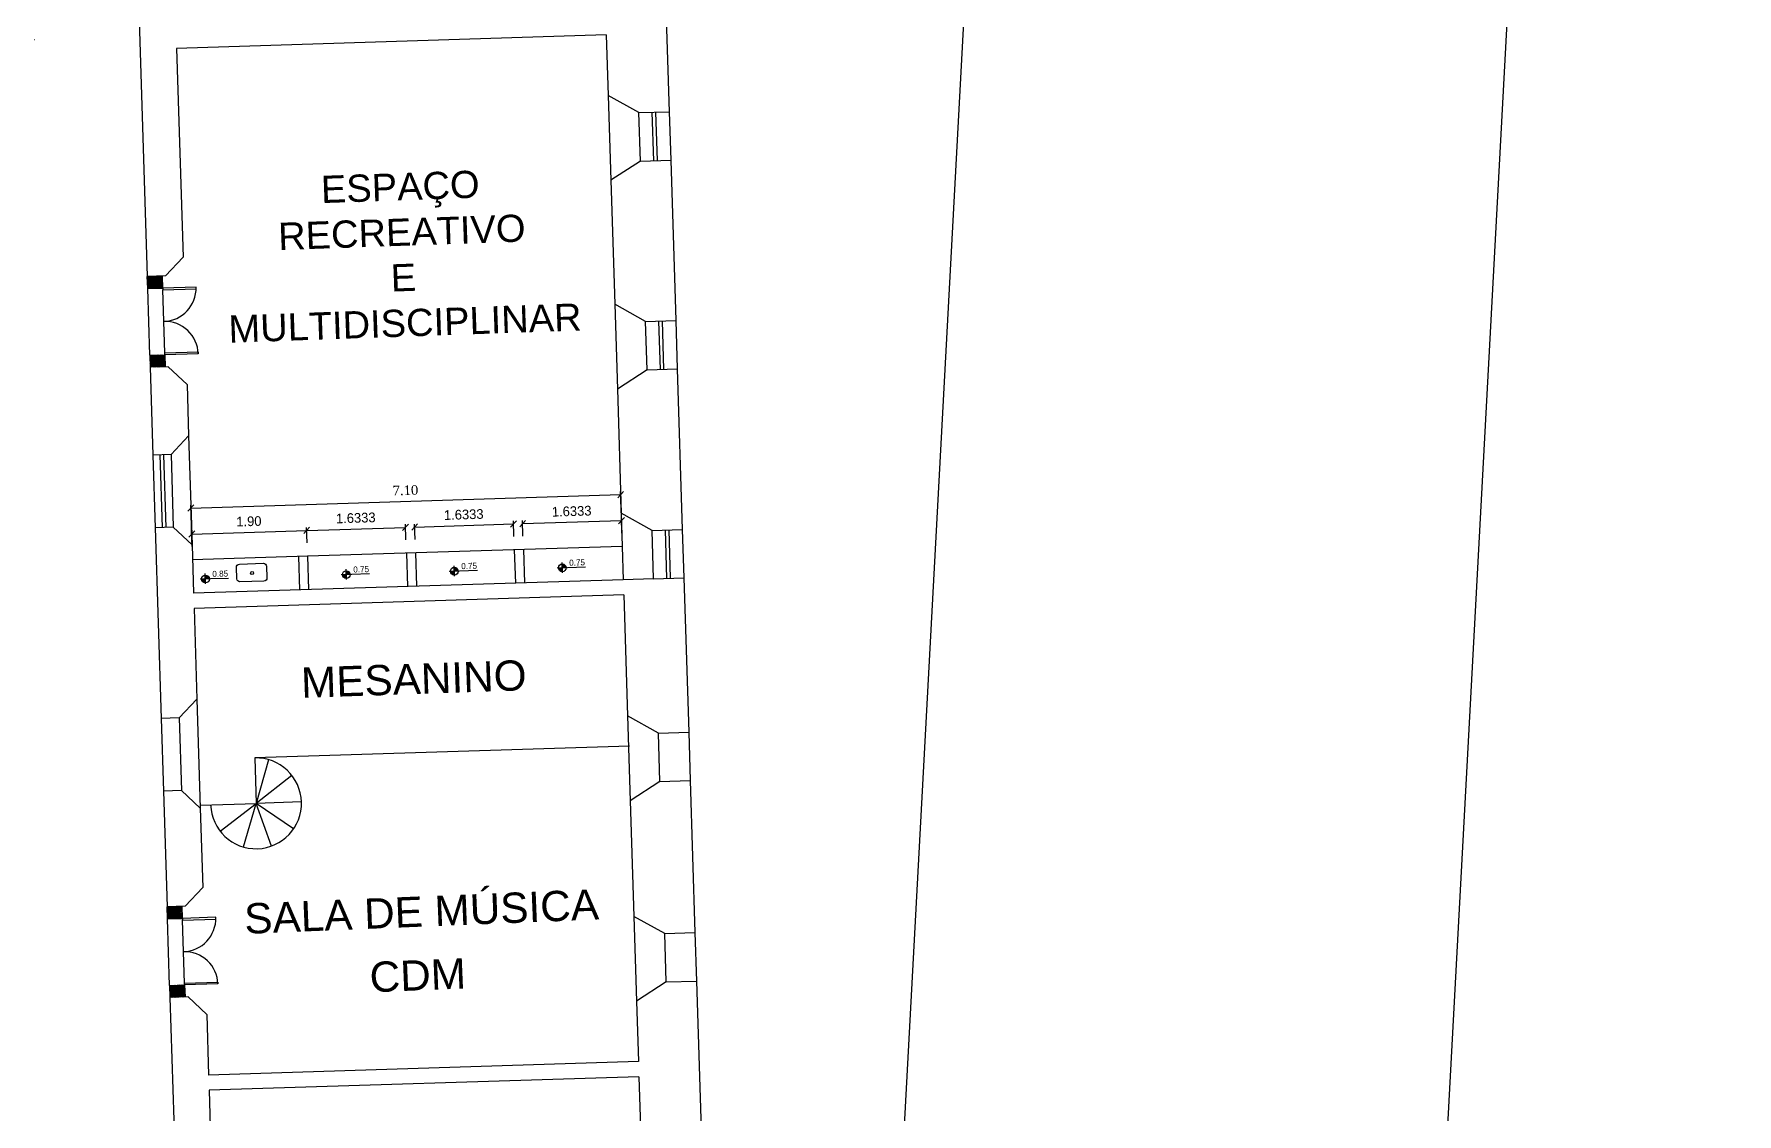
# Model space of a CAD drawing. Extents: x 346 to 515, y 162 to 297.
# Drawn here: x 487.34 to 515.46, y 208.13 to 225.96 of the extents above; entities that cross this region are included whole.
import ezdxf

# ---------------------------------------------------------------- set-up
doc = ezdxf.new("R2010")
doc.units = 0
doc.header["$LTSCALE"] = 35
doc.linetypes.add('ACAD_ISO03W100', pattern=[30, 12, -18])
doc.layers.get('0').update_dxf_attribs({"linetype": 'CONTINUOUS'})
doc.layers.get('DEFPOINTS').update_dxf_attribs({"color": 2, "linetype": 'CONTINUOUS'})
for name, color, linetype in [('COTAS', 5, 'CONTINUOUS'), ('JANELAS', 5, 'CONTINUOUS'), ('LOCAÇÃO', 7, 'CONTINUOUS'), ('LPISO', 234, 'CONTINUOUS'), ('PAREDECORTE', 7, 'CONTINUOUS'), ('PAREDEVISTA', 1, 'CONTINUOUS'), ('TEXTO', 2, 'CONTINUOUS'), ('VIDRO', 5, 'CONTINUOUS')]:
    doc.layers.add(name, color=color, linetype=linetype)
doc.styles.add('ARIAL', font='arial.ttf')
doc.dimstyles.get("Standard").update_dxf_attribs({"dimtxt": 0.18, "dimasz": 0.18, "dimexe": 0.18, "dimexo": 0.0625, "dimgap": 0.09, "dimtad": 0, "dimtih": 1, "dimtoh": 1, "dimdec": 4, "dimzin": 0, "dimdsep": 46, "dimtxsty": 'Standard', "dimcen": 0.09, "dimadec": 0, "dimazin": 0, "dimtfac": 1, "dimtdec": 4, "dimtofl": 0, "dimtmove": 0, "dimatfit": 3, "dimfxl": 1, "dimtolj": 1, "dimtzin": 0, "dimarcsym": 0})

# ---------------------------------------------------------------- blocks, each defined once
blk = doc.blocks.new('_OBLIQUE')
at = {"color": 0, "linetype": 'ByBlock'}
blk.add_line((-0.5, -0.5), (0.5, 0.5), dxfattribs=at)
blk = doc.blocks.new('*D24')
at = {"color": 0, "linetype": 'ByBlock'}
for p, q in [((491.844, 217.557), (491.836, 217.812)), ((491.838, 217.762), (493.47, 217.813)), ((493.477, 217.608), (493.469, 217.863))]:
    blk.add_line(p, q, dxfattribs=at)
at = {"layer": 'DEFPOINTS', "color": 0, "linetype": 'ByBlock'}
for p in [(493.47, 217.813), (491.846, 217.507), (493.478, 217.558)]:
    blk.add_point(p, dxfattribs=at)
at = {"color": 0, "linetype": 'ByBlock', "xscale": 0.1, "yscale": 0.1, "zscale": 0.1}
for p, rotation in [((491.838, 217.762), 181.7939122690522), ((493.47, 217.813), 1.793912269052154)]:
    blk.add_blockref('_OBLIQUE', p, dxfattribs=dict(at, rotation=rotation))
at = {"color": 0, "linetype": 'ByBlock', "insert": (492.648, 217.968), "char_height": 0.16, "attachment_point": 5, "rotation": 1.7939}
blk.add_mtext('\\A1;1.6333', dxfattribs=at)
blk = doc.blocks.new('*D25')
at = {"color": 0, "linetype": 'ByBlock'}
for p, q in [((489.925, 218.131), (497.022, 218.354)), ((497.034, 217.975), (497.02, 218.404)), ((489.939, 217.675), (489.924, 218.181))]:
    blk.add_line(p, q, dxfattribs=at)
at = {"layer": 'DEFPOINTS', "color": 0, "linetype": 'ByBlock'}
for p in [(497.022, 218.354), (497.035, 217.925), (489.941, 217.625)]:
    blk.add_point(p, dxfattribs=at)
at = {"color": 0, "linetype": 'ByBlock', "xscale": 0.1, "yscale": 0.1, "zscale": 0.1}
for p, rotation in [((497.022, 218.354), 1.793912269052154), ((489.925, 218.131), 181.7939122690522)]:
    blk.add_blockref('_OBLIQUE', p, dxfattribs=dict(at, rotation=rotation))
at = {"color": 0, "linetype": 'ByBlock', "insert": (493.468, 218.424), "char_height": 0.16, "attachment_point": 5, "rotation": 1.7939}
blk.add_mtext('\\A1;\\fTimes New Roman|b0|i0|c0|p18;7.10', dxfattribs=at)
blk = doc.blocks.new('*D26')
at = {"color": 0, "linetype": 'ByBlock'}
for p, q in [((497.042, 217.719), (497.034, 217.975)), ((495.409, 217.668), (495.401, 217.924)), ((495.403, 217.874), (497.035, 217.925))]:
    blk.add_line(p, q, dxfattribs=at)
at = {"layer": 'DEFPOINTS', "color": 0, "linetype": 'ByBlock'}
for p in [(497.035, 217.925), (497.043, 217.669), (495.411, 217.618)]:
    blk.add_point(p, dxfattribs=at)
at = {"color": 0, "linetype": 'ByBlock', "xscale": 0.1, "yscale": 0.1, "zscale": 0.1}
for p, rotation in [((497.035, 217.925), 1.793912269052154), ((495.403, 217.874), 181.7939122690522)]:
    blk.add_blockref('_OBLIQUE', p, dxfattribs=dict(at, rotation=rotation))
at = {"color": 0, "linetype": 'ByBlock', "insert": (496.213, 218.079), "char_height": 0.16, "attachment_point": 5, "rotation": 1.7939}
blk.add_mtext('\\A1;1.6333', dxfattribs=at)
blk = doc.blocks.new('*D27')
at = {"color": 0, "linetype": 'ByBlock'}
for p, q in [((493.627, 217.612), (493.619, 217.868)), ((493.62, 217.818), (495.253, 217.869)), ((495.259, 217.664), (495.251, 217.919))]:
    blk.add_line(p, q, dxfattribs=at)
at = {"layer": 'DEFPOINTS', "color": 0, "linetype": 'ByBlock'}
for p in [(495.253, 217.869), (493.628, 217.562), (495.261, 217.614)]:
    blk.add_point(p, dxfattribs=at)
at = {"color": 0, "linetype": 'ByBlock', "xscale": 0.1, "yscale": 0.1, "zscale": 0.1}
for p, rotation in [((493.62, 217.818), 181.7939122690522), ((495.253, 217.869), 1.793912269052154)]:
    blk.add_blockref('_OBLIQUE', p, dxfattribs=dict(at, rotation=rotation))
at = {"color": 0, "linetype": 'ByBlock', "insert": (494.431, 218.024), "char_height": 0.16, "attachment_point": 5, "rotation": 1.7939}
blk.add_mtext('\\A1;1.6333', dxfattribs=at)
blk = doc.blocks.new('*D28')
at = {"color": 0, "linetype": 'ByBlock'}
for p, q in [((489.945, 217.497), (489.937, 217.753)), ((489.939, 217.703), (491.838, 217.762)), ((491.844, 217.557), (491.836, 217.812))]:
    blk.add_line(p, q, dxfattribs=at)
at = {"layer": 'DEFPOINTS', "color": 0, "linetype": 'ByBlock'}
for p in [(491.838, 217.762), (489.947, 217.447), (491.846, 217.507)]:
    blk.add_point(p, dxfattribs=at)
at = {"color": 0, "linetype": 'ByBlock', "xscale": 0.1, "yscale": 0.1, "zscale": 0.1}
for p, rotation in [((489.939, 217.703), 181.7939122690522), ((491.838, 217.762), 1.793912269052154)]:
    blk.add_blockref('_OBLIQUE', p, dxfattribs=dict(at, rotation=rotation))
at = {"color": 0, "linetype": 'ByBlock', "insert": (490.883, 217.912), "char_height": 0.16, "attachment_point": 5, "rotation": 1.7939}
blk.add_mtext('\\A1;1.90', dxfattribs=at)

msp = doc.modelspace()

# ---------------------------------------------------------------- hatches: boundary and pattern name
at = {"layer": 'JANELAS'}
h = msp.add_hatch(color=256, dxfattribs=at)
h.paths.add_polyline_path([(492.49254, 217.03656), (492.55637, 217.03856, 0.40018457), (492.49064, 217.09739)])
h.paths.add_polyline_path([(492.49464, 216.96959), (492.49254, 217.03656), (492.42872, 217.03456, 0.00420621), (492.42871, 217.03349, 0.42341397)])
h = msp.add_hatch(color=256, dxfattribs=at)
h.paths.add_polyline_path([(494.275, 217.09239), (494.33883, 217.09439, 0.40018457), (494.2731, 217.15321)])
h.paths.add_polyline_path([(494.2771, 217.02542), (494.275, 217.09239), (494.21118, 217.09039, 0.00420621), (494.21117, 217.08932, 0.42341397)])
h = msp.add_hatch(color=256, dxfattribs=at)
h.paths.add_polyline_path([(496.05746, 217.14822), (496.12129, 217.15022, 0.40018457), (496.05556, 217.20904)])
h.paths.add_polyline_path([(496.05956, 217.08124), (496.05746, 217.14822), (495.99364, 217.14622, 0.00420621), (495.99363, 217.14514, 0.42341397)])
h = msp.add_hatch(color=256, dxfattribs=at)
h.paths.add_polyline_path([(490.16514, 216.96367), (490.22896, 216.96567, 0.40018457), (490.16323, 217.02449)])
h.paths.add_polyline_path([(490.16723, 216.8967), (490.16514, 216.96367), (490.10131, 216.96167, 0.00420621), (490.1013, 216.96059, 0.42341397)])
at = {"layer": 'PAREDEVISTA'}
h = msp.add_hatch(color=256, dxfattribs=at)
h.paths.add_polyline_path([(489.18128, 241.88333), (489.03135, 241.87863), (489.0877, 240.07952), (489.23763, 240.08421)])
h.paths.add_polyline_path([(489.28179, 233.88256), (489.43172, 233.88725), (489.37537, 235.68637), (489.22544, 235.68167)])
h.paths.add_polyline_path([(492.77739, 230.06403), (493.44729, 230.08501), (493.44251, 230.23764), (492.77261, 230.21666)], flags=9)
h.paths.add_polyline_path([(489.01006, 237.78424), (489.03943, 236.84639), (489.25311, 236.85308), (489.22374, 237.79094)], flags=9)
h.paths.add_polyline_path([(491.79585, 229.64665), (491.82494, 228.71788), (492.03862, 228.72457), (492.00953, 229.65334)], flags=9)
h.paths.add_polyline_path([(494.50934, 230.15058), (494.54634, 228.9694), (493.58015, 228.93914), (493.54315, 230.12032)], flags=9)
h.paths.add_polyline_path([(488.36176, 230.26575), (488.37386, 229.87913), (488.07401, 229.86974), (488.0619, 230.25635)], flags=9)
h.paths.add_polyline_path([(488.04366, 240.42196), (488.05527, 240.05148), (487.75541, 240.04209), (487.74381, 240.41257)], flags=9)
h.paths.add_polyline_path([(493.42873, 228.898), (493.73298, 228.90753), (493.7282, 229.06016), (493.42395, 229.05063)], flags=9)
h.paths.add_polyline_path([(490.1052, 230.79879), (490.40945, 230.80832), (490.40467, 230.96095), (490.10042, 230.95142)], flags=9)
h.paths.add_polyline_path([(490.07671, 231.70839), (490.37203, 231.71764), (490.36725, 231.87027), (490.07193, 231.86102)], flags=9)
h.paths.add_polyline_path([(490.04697, 232.65793), (490.35951, 232.66772), (490.35473, 232.82034), (490.04219, 232.81056)], flags=9)
h.paths.add_polyline_path([(490.62741, 230.06482), (490.63293, 229.87244), (490.78604, 229.87684), (490.78051, 230.06922)], flags=9)
h.paths.add_polyline_path([(490.6461, 229.46513), (490.65168, 229.27087), (490.80489, 229.27527), (490.79931, 229.46953)], flags=9)
h.paths.add_polyline_path([(490.65558, 229.16526), (490.66115, 228.97145), (490.81426, 228.97584), (490.80869, 229.16966)], flags=9)
h.paths.add_polyline_path([(490.6368, 229.76497), (490.64235, 229.57177), (490.79546, 229.57616), (490.78991, 229.76937)], flags=9)
h.paths.add_polyline_path([(488.42745, 238.27641), (488.49232, 236.20525), (487.7612, 236.18235), (487.69633, 238.25351)], flags=9)
h.paths.add_polyline_path([(489.91262, 237.35135), (490.21118, 237.3607), (490.2064, 237.51333), (489.90784, 237.50398)], flags=9)
h.paths.add_polyline_path([(489.9875, 234.557), (490.28497, 234.56631), (490.28019, 234.71894), (489.98271, 234.70962)], flags=9)
h.paths.add_polyline_path([(489.95776, 235.50653), (490.25588, 235.51587), (490.2511, 235.6685), (489.95298, 235.65916)], flags=9)
h.paths.add_polyline_path([(489.92802, 236.45606), (490.23803, 236.46577), (490.23325, 236.6184), (489.92324, 236.60869)], flags=9)
h.paths.add_polyline_path([(490.01723, 233.60746), (490.31493, 233.61678), (490.31015, 233.76941), (490.01245, 233.76009)], flags=9)
h.paths.add_polyline_path([(489.76674, 241.68545), (490.0653, 241.6948), (490.06052, 241.84743), (489.76196, 241.83808)], flags=9)
h.paths.add_polyline_path([(495.33845, 229.63888), (495.35923, 228.97548), (495.51185, 228.98026), (495.49108, 229.64367)], flags=9)
h.paths.add_polyline_path([(496.08218, 230.2566), (496.10648, 229.48085), (496.40633, 229.49025), (496.38203, 230.26599)], flags=9)
h.paths.add_polyline_path([(495.05639, 227.364), (495.35495, 227.37335), (495.35017, 227.52597), (495.05161, 227.51662)], flags=9)
h.paths.add_polyline_path([(495.66338, 228.19719), (495.71258, 226.6264), (496.09323, 226.63832), (496.04403, 228.20911)], flags=9)
h.paths.add_polyline_path([(494.94328, 239.15726), (496.11365, 239.19392), (496.12333, 238.88499), (494.95296, 238.84833)], flags=9)
h.paths.add_polyline_path([(491.84394, 242.29187), (493.59576, 242.34673), (493.58717, 242.62095), (491.83535, 242.56608)], flags=9)
h.paths.add_polyline_path([(489.29809, 227.36536), (489.32746, 226.42751), (489.54114, 226.4342), (489.51177, 227.37205)], flags=9)
h.paths.add_polyline_path([(489.61427, 227.62417), (490.54304, 227.65326), (490.53635, 227.86694), (489.60758, 227.83785)], flags=9)
h.paths.add_polyline_path([(494.60228, 228.47354), (494.62305, 227.81013), (494.77568, 227.81491), (494.7549, 228.47832)], flags=9)
h.paths.add_polyline_path([(498.52909, 230.58419), (498.53839, 230.28736), (498.23854, 230.27797), (498.22924, 230.57479)], flags=9)
h.paths.add_polyline_path([(489.77914, 244.74567), (489.78779, 244.46974), (489.48347, 244.46021), (489.47482, 244.73614)], flags=9)
h.paths.add_polyline_path([(490.2388, 224.99442), (490.25022, 224.62971), (489.9459, 224.62018), (489.93448, 224.98489)], flags=9)
h.paths.add_polyline_path([(498.211, 240.7404), (498.21964, 240.46461), (497.91979, 240.45522), (497.91115, 240.73101)], flags=9)
h.paths.add_polyline_path([(493.0203, 244.84718), (493.02993, 244.53969), (492.73008, 244.5303), (492.72045, 244.83779)], flags=9)
h.paths.add_polyline_path([(493.63875, 225.1009), (493.65095, 224.71155), (493.35109, 224.70216), (493.3389, 225.09151)], flags=9)
h.paths.add_polyline_path([(490.51643, 227.52768), (490.81499, 227.53703), (490.81021, 227.68966), (490.51165, 227.68031)], flags=9)
h.paths.add_polyline_path([(494.43339, 242.12987), (494.46631, 241.07889), (494.77659, 241.0886), (494.74367, 242.13959)], flags=9)
h.paths.add_polyline_path([(488.74649, 227.51105), (488.7935, 226.01034), (488.49047, 226.00085), (488.44347, 227.50156)], flags=9)
h.paths.add_polyline_path([(493.05844, 228.17777), (493.0957, 226.98823), (492.12951, 226.95797), (492.09225, 228.14751)], flags=9)

# ---------------------------------------------------------------- linework, layer by layer
at = {"layer": 'COTAS'}
for p in [(491.20867, 213.97697), (491.59255, 213.71718), (490.40911, 212.79551), (490.793, 212.53572), (491.75042, 213.28137), (491.62196, 212.836), (491.25626, 212.55118)]:
    msp.add_line(p, (491.00083, 213.25635), dxfattribs=at)
msp.add_arc((491.00083, 213.25635), 0.75, 181.79313, 91.674451, dxfattribs=at)
at = {"layer": 'JANELAS'}
for p, q in [((496.8153, 224.94401), (496.85913, 223.54469)), ((497.34949, 223.8602), (497.32445, 224.65981)), ((497.56938, 223.86709), (497.54434, 224.66669)), ((497.62935, 223.86896), (497.60431, 224.66857)), ((497.8242, 224.67546), (497.84925, 223.87585)), ((496.9233, 221.4957), (496.96713, 220.09639)), ((497.45749, 220.41189), (497.43245, 221.2115)), ((497.67738, 220.41878), (497.65234, 221.21839)), ((497.73735, 220.42066), (497.71231, 221.22026)), ((497.9322, 221.22715), (497.95725, 220.42754)), ((489.88782, 219.32439), (489.94417, 217.52527)), ((489.29751, 219.00576), (489.33508, 217.80634)), ((489.45502, 217.8101), (489.41745, 219.00951)), ((489.51499, 217.81198), (489.47742, 219.01139)), ((489.59736, 219.01515), (489.63493, 217.81574)), ((497.0313, 218.04739), (497.06574, 216.94793)), ((497.56549, 216.96358), (497.54045, 217.76319)), ((497.78538, 216.97047), (497.76034, 217.77008)), ((497.84535, 216.97235), (497.82031, 217.77195)), ((498.0402, 217.77884), (498.06525, 216.97923)), ((492.49521, 216.95156), (492.48988, 217.12156)), ((494.19, 217.08973), (494.36, 217.09505)), ((494.27767, 217.00739), (494.27234, 217.17739)), ((494.36321, 217.09515), (494.65843, 217.1044)), ((495.97246, 217.14555), (496.14246, 217.15088)), ((496.06012, 217.06322), (496.0548, 217.23322)), ((496.14567, 217.15098), (496.44089, 217.16023)), ((490.08014, 216.96101), (490.25014, 216.96633)), ((490.1678, 216.87867), (490.16248, 217.04867)), ((490.25335, 216.96643), (490.54857, 216.97568)), ((492.40754, 217.0339), (492.57754, 217.03923)), ((492.58075, 217.03933), (492.87598, 217.04857)), ((490.024, 214.97652), (490.08035, 213.17741)), ((489.43369, 214.65789), (489.47125, 213.45848)), ((489.73354, 214.66728), (489.7711, 213.46787)), ((497.13617, 214.69903), (497.18, 213.29972)), ((497.67036, 213.61522), (497.64532, 214.41483)), ((498.14507, 214.43048), (498.17012, 213.63088)), ((497.23979, 211.39065), (497.28362, 209.99134)), ((497.77398, 210.30685), (497.74894, 211.10645)), ((498.24869, 211.12211), (498.27374, 210.3225))]:
    msp.add_line(p, q, dxfattribs=at)
for points in [[(489.4613, 221.76224), (489.46224, 221.73225), (490.01197, 221.74947), (490.01103, 221.77945), (489.4613, 221.76224)], [(489.49574, 220.66277), (489.4948, 220.69276), (490.04453, 220.70998), (490.04547, 220.67999), (489.49574, 220.66277)], [(489.78718, 211.35734), (489.78812, 211.32735), (490.33785, 211.34457), (490.33691, 211.37455), (489.78718, 211.35734)], [(489.82162, 210.25788), (489.82068, 210.28786), (490.37041, 210.30508), (490.37135, 210.27509), (489.82162, 210.25788)]]:
    msp.add_lwpolyline(points, dxfattribs=at)
for centre in [(492.49264, 217.03349), (494.2751, 217.08932), (496.05756, 217.14514), (490.16523, 216.96059)]:
    msp.add_circle(centre, 0.06393, dxfattribs=at)
for centre, start, end in [((489.4613, 221.76224), 271.793912, 1.793912), ((489.49574, 220.66277), 1.793912, 91.793912), ((489.78718, 211.35734), 271.793912, 1.793912), ((489.82162, 210.25788), 1.793912, 91.793912)]:
    msp.add_arc(centre, 0.55, start, end, dxfattribs=at)
at = {"layer": 'LOCAÇÃO'}
for p, q in [((515.45572, 296.79088), (509.6382, 188.61749)), ((503.49185, 241.17647), (500.26185, 181.11645))]:
    msp.add_line(p, q, dxfattribs=at)
at = {"layer": 'LPISO'}
for p, q in [((489.21142, 221.75441), (489.20516, 221.95431)), ((489.2134, 221.95457), (489.20542, 221.94607)), ((489.23584, 221.95527), (489.20612, 221.92363)), ((489.25828, 221.95597), (489.20683, 221.90119)), ((489.28072, 221.95668), (489.20753, 221.87875)), ((489.30316, 221.95738), (489.20823, 221.85631)), ((489.3256, 221.95808), (489.20893, 221.83387)), ((489.34804, 221.95879), (489.20964, 221.81143)), ((489.37048, 221.95949), (489.21034, 221.78899)), ((489.39292, 221.96019), (489.21104, 221.76656)), ((489.41536, 221.96089), (489.22172, 221.75473)), ((489.4378, 221.9616), (489.24416, 221.75543)), ((489.4552, 221.95694), (489.2666, 221.75614)), ((489.4559, 221.9345), (489.28904, 221.75684)), ((489.45661, 221.91206), (489.31147, 221.75754)), ((489.45731, 221.88962), (489.33391, 221.75825)), ((489.4613, 221.76224), (489.45504, 221.96214)), ((489.21142, 221.75441), (489.4613, 221.76224)), ((489.45801, 221.86718), (489.35635, 221.75895)), ((489.45872, 221.84474), (489.37879, 221.75965)), ((489.45942, 221.8223), (489.40123, 221.76035)), ((489.46012, 221.79986), (489.42367, 221.76106)), ((489.46082, 221.77742), (489.44611, 221.76176)), ((489.24586, 220.65495), (489.49574, 220.66277)), ((489.24586, 220.65495), (489.25212, 220.45505)), ((489.43987, 220.46093), (489.24624, 220.6428)), ((489.41743, 220.46022), (489.24694, 220.62036)), ((489.395, 220.45952), (489.24764, 220.59792)), ((489.37256, 220.45882), (489.24835, 220.57548)), ((489.35012, 220.45812), (489.24905, 220.55304)), ((489.32768, 220.45741), (489.24975, 220.5306)), ((489.30524, 220.45671), (489.25046, 220.50816)), ((489.2828, 220.45601), (489.25116, 220.48572)), ((489.46231, 220.46163), (489.25615, 220.65527)), ((489.48475, 220.46233), (489.27859, 220.65597)), ((489.50183, 220.46807), (489.30103, 220.65668)), ((489.50113, 220.49051), (489.32347, 220.65738)), ((489.50043, 220.51295), (489.34591, 220.65808)), ((489.49973, 220.53539), (489.36835, 220.65878)), ((489.49902, 220.55783), (489.39079, 220.65949)), ((489.49832, 220.58027), (489.41323, 220.66019)), ((489.49762, 220.60271), (489.43567, 220.66089)), ((489.49691, 220.62515), (489.45811, 220.6616)), ((489.49621, 220.64759), (489.48055, 220.6623)), ((489.49574, 220.66277), (489.502, 220.46287)), ((491.85107, 217.33488), (489.952, 217.2754)), ((491.85107, 217.33488), (491.86829, 216.78515)), ((489.5373, 211.34951), (489.53104, 211.54941)), ((489.53928, 211.54967), (489.5313, 211.54117)), ((489.56172, 211.55037), (489.532, 211.51873)), ((489.58416, 211.55108), (489.53271, 211.4963)), ((489.6066, 211.55178), (489.53341, 211.47386)), ((489.62904, 211.55248), (489.53411, 211.45142)), ((489.65148, 211.55318), (489.53481, 211.42898)), ((489.67392, 211.55389), (489.53552, 211.40654)), ((489.69636, 211.55459), (489.53622, 211.3841)), ((489.7188, 211.55529), (489.53692, 211.36166)), ((489.74124, 211.556), (489.5476, 211.34983)), ((489.76368, 211.5567), (489.57004, 211.35054)), ((489.78108, 211.55204), (489.59248, 211.35124)), ((489.78179, 211.5296), (489.61492, 211.35194)), ((489.78249, 211.50716), (489.63736, 211.35264)), ((489.78319, 211.48472), (489.65979, 211.35335)), ((489.78718, 211.35734), (489.78092, 211.55724)), ((489.5373, 211.34951), (489.78718, 211.35734)), ((489.78389, 211.46228), (489.68223, 211.35405)), ((489.7846, 211.43984), (489.70467, 211.35475)), ((489.7853, 211.4174), (489.72711, 211.35546)), ((489.786, 211.39496), (489.74955, 211.35616)), ((489.78671, 211.37252), (489.77199, 211.35686)), ((489.57174, 210.25005), (489.82162, 210.25788)), ((489.57174, 210.25005), (489.578, 210.05015)), ((489.76575, 210.05603), (489.57212, 210.2379)), ((489.74332, 210.05533), (489.57282, 210.21546)), ((489.72088, 210.05462), (489.57352, 210.19302)), ((489.69844, 210.05392), (489.57423, 210.17058)), ((489.676, 210.05322), (489.57493, 210.14815)), ((489.65356, 210.05251), (489.57563, 210.12571)), ((489.63112, 210.05181), (489.57634, 210.10327)), ((489.60868, 210.05111), (489.57704, 210.08083)), ((489.78819, 210.05673), (489.58203, 210.25037)), ((489.81063, 210.05743), (489.60447, 210.25108)), ((489.82771, 210.06317), (489.62691, 210.25178)), ((489.82701, 210.08561), (489.64935, 210.25248)), ((489.82631, 210.10805), (489.67179, 210.25318)), ((489.82561, 210.13049), (489.69423, 210.25389)), ((489.8249, 210.15293), (489.71667, 210.25459)), ((489.8242, 210.17537), (489.73911, 210.25529)), ((489.8235, 210.19781), (489.76155, 210.25599)), ((489.82279, 210.22025), (489.78399, 210.2567)), ((489.82209, 210.24269), (489.80643, 210.2574)), ((489.82162, 210.25788), (489.82788, 210.05797))]:
    msp.add_line(p, q, dxfattribs=at)
msp.add_lwpolyline([(490.72567, 217.20689), (491.12309, 217.21933, -0.41421356), (491.17463, 217.17092), (491.18065, 216.97851, -0.41421356), (491.13224, 216.92697), (490.73483, 216.91452, -0.41421356), (490.68329, 216.96293), (490.67726, 217.15535, -0.41421356)], format="xyb", close=True, dxfattribs=at)
msp.add_circle((490.93549, 217.05877), 0.02507, dxfattribs=at)
at = {"layer": 'PAREDECORTE'}
for p, q in [((497.71933, 228.02382), (497.8242, 224.67546)), ((489.07269, 226.18714), (489.20516, 221.95431)), ((496.784, 225.94352), (489.68748, 225.72126)), ((496.784, 225.94352), (496.8153, 224.94401)), ((489.68748, 225.72126), (489.79548, 222.27295)), ((497.32445, 224.65981), (496.8153, 224.94401)), ((497.32445, 224.65981), (497.8242, 224.67546)), ((497.34949, 223.8602), (496.85913, 223.54469)), ((497.34949, 223.8602), (497.84925, 223.87585)), ((497.84925, 223.87585), (497.9322, 221.22715)), ((496.85913, 223.54469), (496.9233, 221.4957)), ((489.50501, 221.9637), (489.79548, 222.27295)), ((489.50501, 221.9637), (489.20516, 221.95431)), ((497.43245, 221.2115), (496.9233, 221.4957)), ((497.43245, 221.2115), (497.9322, 221.22715)), ((489.55197, 220.46444), (489.25212, 220.45505)), ((489.25212, 220.45505), (489.29751, 219.00576)), ((489.55197, 220.46444), (489.86122, 220.17398)), ((497.45749, 220.41189), (496.96713, 220.09639)), ((497.45749, 220.41189), (497.95725, 220.42754)), ((497.95725, 220.42754), (498.0402, 217.77884)), ((489.86122, 220.17398), (489.88782, 219.32439)), ((496.96713, 220.09639), (497.0313, 218.04739)), ((489.59736, 219.01515), (489.88782, 219.32439)), ((489.59736, 219.01515), (489.29751, 219.00576)), ((497.54045, 217.76319), (497.0313, 218.04739)), ((489.63493, 217.81574), (489.33508, 217.80634)), ((489.33508, 217.80634), (489.43369, 214.65789)), ((489.94417, 217.52527), (489.63493, 217.81574)), ((497.54045, 217.76319), (498.0402, 217.77884)), ((489.94417, 217.52527), (489.96922, 216.72567)), ((497.06574, 216.94793), (489.96922, 216.72567)), ((497.56549, 216.96358), (497.06574, 216.94793)), ((497.56549, 216.96358), (498.06525, 216.97923)), ((498.06525, 216.97923), (498.14507, 214.43048)), ((497.07356, 216.69805), (489.97704, 216.47579)), ((497.07356, 216.69805), (497.13617, 214.69903)), ((489.97704, 216.47579), (490.024, 214.97652)), ((489.73354, 214.66728), (490.024, 214.97652)), ((489.73354, 214.66728), (489.43369, 214.65789)), ((497.64532, 214.41483), (497.13617, 214.69903)), ((497.64532, 214.41483), (498.14507, 214.43048)), ((489.7711, 213.46787), (489.47125, 213.45848)), ((489.47125, 213.45848), (489.53104, 211.54941)), ((490.08035, 213.17741), (489.7711, 213.46787)), ((497.67036, 213.61522), (497.18, 213.29972)), ((497.67036, 213.61522), (498.17012, 213.63088)), ((498.17012, 213.63088), (498.24869, 211.12211)), ((490.08035, 213.17741), (490.12136, 211.86805)), ((497.18, 213.29972), (497.23979, 211.39065)), ((489.8309, 211.5588), (490.12136, 211.86805)), ((489.8309, 211.5588), (489.53104, 211.54941)), ((497.74894, 211.10645), (497.23979, 211.39065)), ((497.74894, 211.10645), (498.24869, 211.12211)), ((497.77398, 210.30685), (497.28362, 209.99134)), ((497.77398, 210.30685), (498.27374, 210.3225)), ((498.27374, 210.3225), (498.36295, 207.47389)), ((489.87785, 210.05954), (489.578, 210.05015)), ((489.578, 210.05015), (489.66096, 207.40145)), ((490.1871, 209.76908), (489.87785, 210.05954)), ((497.28362, 209.99134), (497.31492, 208.99183)), ((490.1871, 209.76908), (490.2184, 208.76957)), ((497.31492, 208.99183), (490.2184, 208.76957)), ((497.32275, 208.74195), (490.22623, 208.51969)), ((497.32275, 208.74195), (497.35405, 207.74244)), ((490.22623, 208.51969), (490.25127, 207.72008))]:
    msp.add_line(p, q, dxfattribs=at)
at = {"layer": 'PAREDECORTE', "color": 5}
msp.add_line((497.04852, 217.49766), (491.85107, 217.33488), dxfattribs=at)
at = {"layer": 'PAREDECORTE', "color": 5, "linetype": 'ACAD_ISO03W100'}
for p, q in [((493.4836, 217.38601), (493.50082, 216.83628)), ((493.63353, 217.3907), (493.65074, 216.84097)), ((495.26606, 217.44183), (495.28328, 216.8921)), ((495.41599, 217.44653), (495.4332, 216.8968)), ((491.70114, 217.33018), (491.71836, 216.78045))]:
    msp.add_line(p, q, dxfattribs=at)
at = {"layer": 'PAREDEVISTA'}
for p, q in [((489.24586, 220.65495), (489.21142, 221.75441)), ((489.4948, 220.69276), (489.46224, 221.73225)), ((489.57174, 210.25005), (489.5373, 211.34951)), ((489.82068, 210.28786), (489.78812, 211.32735))]:
    msp.add_line(p, q, dxfattribs=at)
at = {"layer": 'TEXTO', "linetype": 'ACAD_ISO03W100'}
msp.add_line((490.08997, 213.22783), (491.00083, 213.25635), dxfattribs=at)
msp.add_lwpolyline([(497.16793, 214.19978), (490.97892, 214.00603), (491.00083, 213.25635)], dxfattribs=at)
at = {"layer": 'VIDRO'}
msp.add_line((487.33517, 225.86882), (487.34517, 225.8691), dxfattribs=at)

# ---------------------------------------------------------------- texts
at = {"layer": 'JANELAS'}
for s, p in [('0.85', (490.28077, 216.99362)), ('0.75', (492.60817, 217.06651)), ('0.75', (494.39063, 217.12234)), ('0.75', (496.17309, 217.17816))]:
    msp.add_text(s, height=0.1, rotation=1.793912, dxfattribs=at).set_placement(p)
at = {"layer": 'TEXTO', "style": 'ARIAL'}
for s, p in [('SALA DE MÚSICA', (490.81673, 211.10128)), ('CDM', (492.88674, 210.13593))]:
    msp.add_text(s, height=0.5, rotation=2.337664, dxfattribs=at).set_placement(p)
for s, insert, char_height, width, attachment_point, rotation in [('ESPAÇO RECREATIVO E MULTIDISCIPLINAR', (493.46844, 220.95626), 0.45, 0.9503, 8, 2), ('MESANINO', (491.73543, 215.49716), 0.5, 1.3668, 1, 1.960746)]:
    msp.add_mtext(s, dxfattribs=dict(at, insert=insert, char_height=char_height, width=width, attachment_point=attachment_point, rotation=rotation))

# ---------------------------------------------------------------- dimensions: what is measured, and where the dimension line sits
at = {"layer": 'TEXTO'}
for base, p1, p2, text, picture, middle in [((497.02171, 218.35368), (489.94105, 217.62495), (497.03513, 217.92505), '\\fTimes New Roman|b0|i0|c0|p18;7.10', '*D25', (493.46776, 218.42408)), ((491.83768, 217.76227), (489.94662, 217.44717), (491.84569, 217.50665), '1.90', '*D28', (490.88251, 217.91244))]:
    dim = msp.add_linear_dim(base=base, p1=p1, p2=p2, angle=1.793912, text=text, dimstyle='Standard', override={"dimtxt": 0.16, "dimasz": 0.1, "dimexe": 0.05, "dimexo": 0.05, "dimgap": 0.1, "dimtad": 1, "dimtih": 0, "dimtoh": 0, "dimzin": 8, "dimlunit": 6, "dimblk1": 'OBLIQUE', "dimblk2": 'OBLIQUE', "dimsah": 1, "dimcen": 0.1, "dimtofl": 1}, dxfattribs=at)
    dim.commit()
    dim.dimension.update_dxf_attribs({"geometry": picture, "text_midpoint": middle})
for base, p1, p2, picture, middle in [((493.47021, 217.8134), (491.84569, 217.50665), (493.47822, 217.55778), '*D24', (492.64831, 217.96775)), ((495.25267, 217.86923), (493.62815, 217.56247), (495.26068, 217.6136), '*D27', (494.43077, 218.02357)), ((497.03513, 217.92505), (495.41061, 217.6183), (497.04314, 217.66943), '*D26', (496.21323, 218.0794))]:
    dim = msp.add_linear_dim(base=base, p1=p1, p2=p2, angle=1.793912, dimstyle='Standard', override={"dimtxt": 0.16, "dimasz": 0.1, "dimexe": 0.05, "dimexo": 0.05, "dimgap": 0.1, "dimtad": 1, "dimtih": 0, "dimtoh": 0, "dimzin": 8, "dimlunit": 6, "dimblk1": 'OBLIQUE', "dimblk2": 'OBLIQUE', "dimsah": 1, "dimcen": 0.1, "dimtofl": 1}, dxfattribs=at)
    dim.commit()
    dim.dimension.update_dxf_attribs({"geometry": picture, "text_midpoint": middle})

doc.saveas('drawing.dxf')
